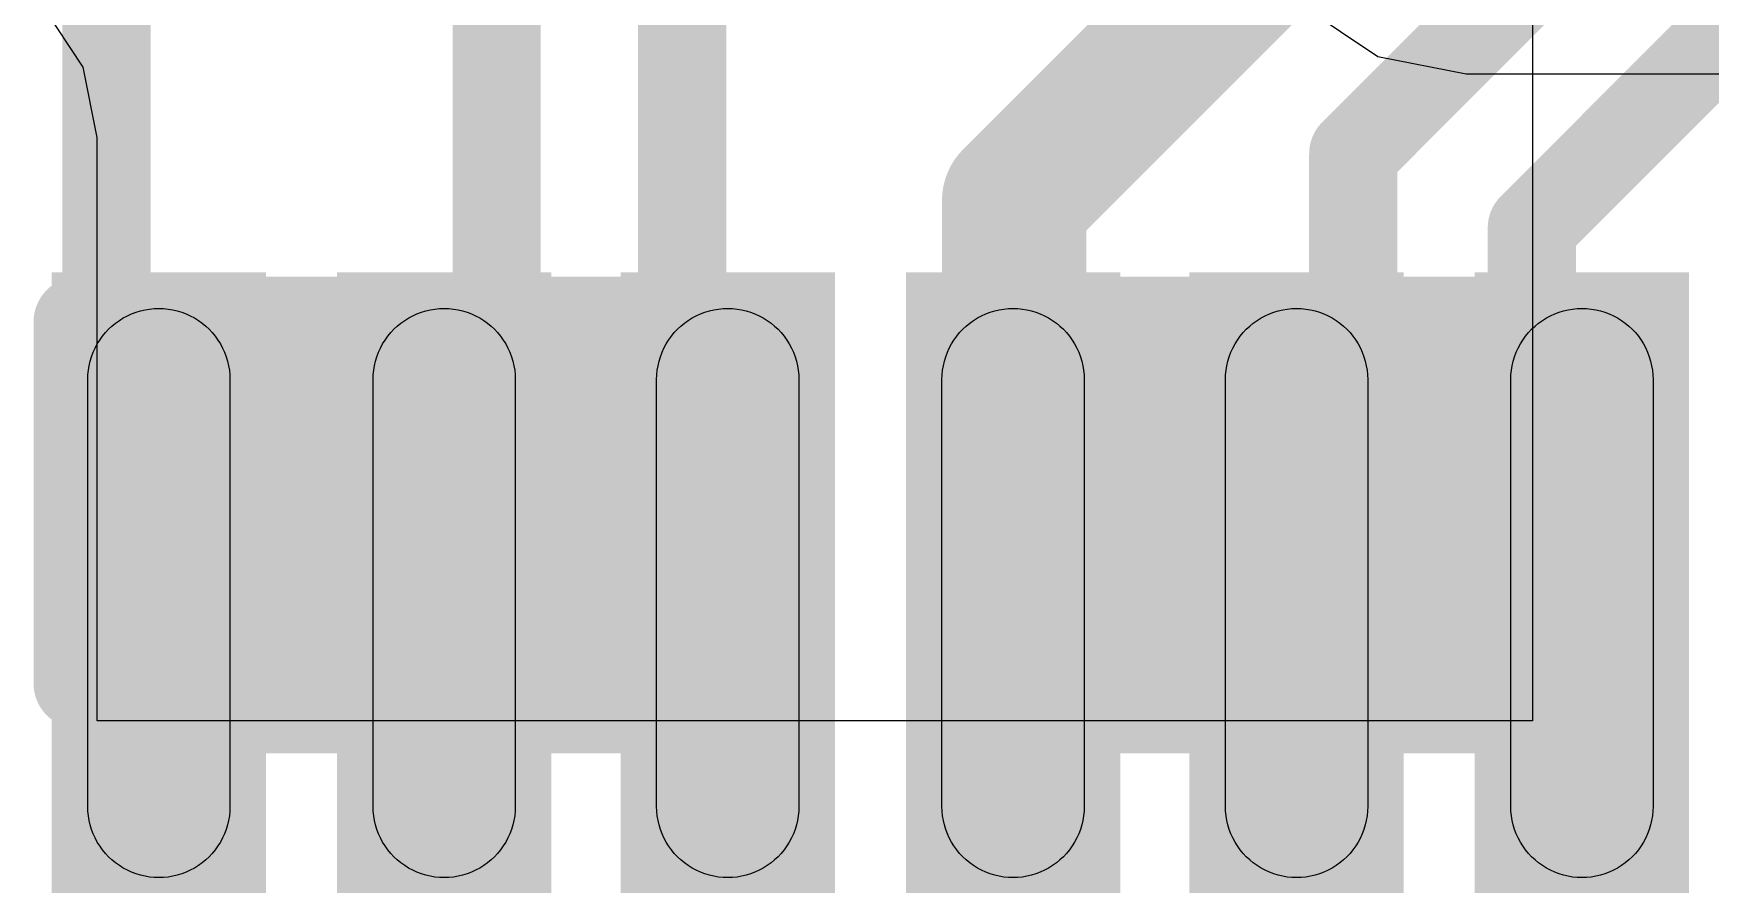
# Model space of a CAD drawing. Header units: inches. Extents: x 0 to 208, y 0 to 213.
# Drawn here: x 5.1193 to 5.2121, y 3.4374 to 3.4845 of the extents above; entities that cross this region are included whole.
import ezdxf

# ---------------------------------------------------------------- set-up
doc = ezdxf.new("R2010")
doc.units = ezdxf.units.IN
doc.header["$MEASUREMENT"] = 0
for name, color, linetype in [('Bottom Layer', 5, 'Continuous'), ('Bottom Paste', 16, 'Continuous'), ('Bottom Solder', 6, 'Continuous'), ('L6_SIG2', 130, 'Continuous'), ('Top Layer', 1, 'Continuous'), ('Top Overlay', 2, 'Continuous'), ('Top Paste', 8, 'Continuous'), ('Top Solder', 216, 'Continuous')]:
    doc.layers.add(name, color=color, linetype=linetype)

# ---------------------------------------------------------------- blocks, each defined once
blk = doc.blocks.new('WQFN_40_EP_5X5__B_404')
at = {"layer": 'Bottom Layer'}
for points in [[(-0.0826512, 0.0748368), (-0.0826512, 0.0669628), (-0.1141472, 0.0669628), (-0.1141472, 0.0748368)], [(-0.0826512, 0.0590368), (-0.0826512, 0.0511628), (-0.1141472, 0.0511628), (-0.1141472, 0.0590368)], [(-0.0826512, 0.0433368), (-0.0826512, 0.0354628), (-0.1141472, 0.0354628), (-0.1141472, 0.0433368)], [(-0.0826512, 0.0275368), (-0.0826512, 0.0196628), (-0.1141472, 0.0196628), (-0.1141472, 0.0275368)], [(-0.0826512, 0.0118368), (-0.0826512, 0.003962800000000001), (-0.1141472, 0.003962799999999999), (-0.1141472, 0.0118368)], [(-0.0826512, -0.003963199999999999), (-0.0826512, -0.0118372), (-0.1141472, -0.0118372), (-0.1141472, -0.003963200000000001)]]:
    blk.add_hatch(color=5, dxfattribs=at).paths.add_polyline_path(points)
at = {"layer": 'Bottom Solder'}
for points in [[(-0.0806512, 0.0768368), (-0.0806512, 0.0649628), (-0.1161472, 0.0649628), (-0.1161472, 0.0768368)], [(-0.0806512, 0.0610368), (-0.0806512, 0.0491628), (-0.1161472, 0.0491628), (-0.1161472, 0.0610368)], [(-0.0806512, 0.0453368), (-0.0806512, 0.0334628), (-0.1161472, 0.0334628), (-0.1161472, 0.0453368)], [(-0.0806512, 0.0295368), (-0.0806512, 0.0176628), (-0.1161472, 0.0176628), (-0.1161472, 0.0295368)], [(-0.0806512, 0.0138368), (-0.0806512, 0.001962800000000001), (-0.1161472, 0.001962799999999999), (-0.1161472, 0.0138368)], [(-0.0806512, -0.001963199999999999), (-0.0806512, -0.0138372), (-0.1161472, -0.0138372), (-0.1161472, -0.001963200000000001)]]:
    blk.add_hatch(color=6, dxfattribs=at).paths.add_polyline_path(points)
at = {"layer": 'Bottom Paste'}
for p, q in [((-0.112398, 0.074173), (-0.112179, 0.07431)), ((-0.112179, 0.07431), (-0.111952, 0.074431)), ((-0.111952, 0.074431), (-0.111718, 0.074537)), ((-0.111718, 0.074537), (-0.111477, 0.074628)), ((-0.111477, 0.074628), (-0.11123, 0.074703)), ((-0.11123, 0.074703), (-0.110979, 0.074761)), ((-0.110979, 0.074761), (-0.110725, 0.074803)), ((-0.110725, 0.074803), (-0.110468, 0.074829)), ((-0.110468, 0.074829), (-0.110211, 0.074837)), ((-0.110211, 0.074837), (-0.086589, 0.074837)), ((-0.086589, 0.074837), (-0.086332, 0.074829)), ((-0.086332, 0.074829), (-0.086075, 0.074803)), ((-0.086075, 0.074803), (-0.085821, 0.074761)), ((-0.085821, 0.074761), (-0.08557, 0.074703)), ((-0.08557, 0.074703), (-0.085323, 0.074628)), ((-0.085323, 0.074628), (-0.085082, 0.074537)), ((-0.085082, 0.074537), (-0.084848, 0.074431)), ((-0.084848, 0.074431), (-0.08462, 0.07431)), ((-0.08462, 0.07431), (-0.084402, 0.074173)), ((-0.113334, 0.073297), (-0.113171, 0.073496)), ((-0.113171, 0.073496), (-0.112995, 0.073684)), ((-0.112995, 0.073684), (-0.112807, 0.07386)), ((-0.112807, 0.07386), (-0.112608, 0.074023)), ((-0.112608, 0.074023), (-0.112398, 0.074173)), ((-0.084402, 0.074173), (-0.084192, 0.074023)), ((-0.084192, 0.074023), (-0.083993, 0.07386)), ((-0.083993, 0.07386), (-0.083805, 0.073684)), ((-0.083805, 0.073684), (-0.083629, 0.073496)), ((-0.083629, 0.073496), (-0.083466, 0.073297)), ((-0.113848, 0.072407), (-0.113742, 0.072641)), ((-0.113742, 0.072641), (-0.113621, 0.072868)), ((-0.113621, 0.072868), (-0.113484, 0.073087)), ((-0.113484, 0.073087), (-0.113334, 0.073297)), ((-0.083466, 0.073297), (-0.083316, 0.073087)), ((-0.083316, 0.073087), (-0.083179, 0.072868)), ((-0.083179, 0.072868), (-0.083058, 0.072641)), ((-0.083058, 0.072641), (-0.082952, 0.072407)), ((-0.114114, 0.071414), (-0.114072, 0.071668)), ((-0.114072, 0.071668), (-0.114014, 0.071919)), ((-0.114014, 0.071919), (-0.113939, 0.072166)), ((-0.113939, 0.072166), (-0.113848, 0.072407)), ((-0.082952, 0.072407), (-0.082861, 0.072166)), ((-0.082861, 0.072166), (-0.082786, 0.071919)), ((-0.082786, 0.071919), (-0.082728, 0.071668)), ((-0.082728, 0.071668), (-0.082686, 0.071414)), ((-0.114148, 0.0709), (-0.11414, 0.071157)), ((-0.11414, 0.070643), (-0.114148, 0.0709)), ((-0.11414, 0.071157), (-0.114114, 0.071414)), ((-0.114114, 0.070386), (-0.11414, 0.070643)), ((-0.082686, 0.071414), (-0.082686, 0.071414)), ((-0.082686, 0.071414), (-0.08266, 0.071157)), ((-0.08266, 0.070643), (-0.082686, 0.070386)), ((-0.08266, 0.071157), (-0.082652, 0.0709)), ((-0.082652, 0.0709), (-0.08266, 0.070643)), ((-0.114072, 0.070132), (-0.114114, 0.070386)), ((-0.114014, 0.069881), (-0.114072, 0.070132)), ((-0.113939, 0.069634), (-0.114014, 0.069881)), ((-0.082786, 0.069881), (-0.082861, 0.069634)), ((-0.082728, 0.070132), (-0.082786, 0.069881)), ((-0.082686, 0.070386), (-0.082728, 0.070132)), ((-0.113848, 0.069393), (-0.113939, 0.069634)), ((-0.113742, 0.069159), (-0.113848, 0.069393)), ((-0.113621, 0.068932), (-0.113742, 0.069159)), ((-0.113484, 0.068713), (-0.113621, 0.068932)), ((-0.083179, 0.068931), (-0.083316, 0.068713)), ((-0.083058, 0.069159), (-0.083179, 0.068931)), ((-0.082952, 0.069393), (-0.083058, 0.069159)), ((-0.082861, 0.069634), (-0.082952, 0.069393)), ((-0.113334, 0.068503), (-0.113484, 0.068713)), ((-0.113171, 0.068304), (-0.113334, 0.068503)), ((-0.112995, 0.068116), (-0.113171, 0.068304)), ((-0.112807, 0.06794), (-0.112995, 0.068116)), ((-0.112608, 0.067777), (-0.112807, 0.06794)), ((-0.083993, 0.06794), (-0.084192, 0.067777)), ((-0.083805, 0.068116), (-0.083993, 0.06794)), ((-0.083629, 0.068304), (-0.083805, 0.068116)), ((-0.083466, 0.068503), (-0.083629, 0.068304)), ((-0.083316, 0.068713), (-0.083466, 0.068503)), ((-0.112398, 0.067627), (-0.112608, 0.067777)), ((-0.11218, 0.06749), (-0.112398, 0.067627)), ((-0.111952, 0.067369), (-0.11218, 0.06749)), ((-0.111718, 0.067263), (-0.111952, 0.067369)), ((-0.111477, 0.067172), (-0.111718, 0.067263)), ((-0.11123, 0.067097), (-0.111477, 0.067172)), ((-0.110979, 0.067039), (-0.11123, 0.067097)), ((-0.110725, 0.066997), (-0.110979, 0.067039)), ((-0.110468, 0.066971), (-0.110725, 0.066997)), ((-0.110211, 0.066963), (-0.110468, 0.066971)), ((-0.086589, 0.066963), (-0.110211, 0.066963)), ((-0.086332, 0.066971), (-0.086589, 0.066963)), ((-0.086075, 0.066997), (-0.086332, 0.066971)), ((-0.085821, 0.067039), (-0.086075, 0.066997)), ((-0.08557, 0.067097), (-0.085821, 0.067039)), ((-0.085323, 0.067172), (-0.08557, 0.067097)), ((-0.085082, 0.067263), (-0.085323, 0.067172)), ((-0.084848, 0.067369), (-0.085082, 0.067263)), ((-0.084621, 0.06749), (-0.084848, 0.067369)), ((-0.084402, 0.067627), (-0.084621, 0.06749)), ((-0.084192, 0.067777), (-0.084402, 0.067627)), ((-0.112398, 0.058373), (-0.112179, 0.05851)), ((-0.112179, 0.05851), (-0.111952, 0.058631)), ((-0.111952, 0.058631), (-0.111718, 0.058737)), ((-0.111718, 0.058737), (-0.111477, 0.058828)), ((-0.111477, 0.058828), (-0.11123, 0.058903)), ((-0.11123, 0.058903), (-0.110979, 0.058961)), ((-0.110979, 0.058961), (-0.110725, 0.059003)), ((-0.110725, 0.059003), (-0.110468, 0.059029)), ((-0.110468, 0.059029), (-0.110211, 0.059037)), ((-0.110211, 0.059037), (-0.086589, 0.059037)), ((-0.086589, 0.059037), (-0.086332, 0.059029)), ((-0.086332, 0.059029), (-0.086075, 0.059003)), ((-0.086075, 0.059003), (-0.085821, 0.058961)), ((-0.085821, 0.058961), (-0.08557, 0.058903)), ((-0.08557, 0.058903), (-0.085323, 0.058828)), ((-0.085323, 0.058828), (-0.085082, 0.058737)), ((-0.085082, 0.058737), (-0.084848, 0.058631)), ((-0.084848, 0.058631), (-0.08462, 0.05851)), ((-0.08462, 0.05851), (-0.084402, 0.058373)), ((-0.113334, 0.057497), (-0.113171, 0.057696)), ((-0.113171, 0.057696), (-0.112995, 0.057884)), ((-0.112995, 0.057884), (-0.112807, 0.05806)), ((-0.112807, 0.05806), (-0.112608, 0.058223)), ((-0.112608, 0.058223), (-0.112398, 0.058373)), ((-0.084402, 0.058373), (-0.084192, 0.058223)), ((-0.084192, 0.058223), (-0.083993, 0.05806)), ((-0.083993, 0.05806), (-0.083805, 0.057884)), ((-0.083805, 0.057884), (-0.083629, 0.057696)), ((-0.083629, 0.057696), (-0.083466, 0.057497)), ((-0.113848, 0.056607), (-0.113742, 0.056841)), ((-0.113742, 0.056841), (-0.113621, 0.057068)), ((-0.113621, 0.057068), (-0.113484, 0.057287)), ((-0.113484, 0.057287), (-0.113334, 0.057497)), ((-0.083466, 0.057497), (-0.083316, 0.057287)), ((-0.083316, 0.057287), (-0.083179, 0.057068)), ((-0.083179, 0.057068), (-0.083058, 0.056841)), ((-0.083058, 0.056841), (-0.082952, 0.056607)), ((-0.114114, 0.055614), (-0.114072, 0.055868)), ((-0.114072, 0.055868), (-0.114014, 0.056119)), ((-0.114014, 0.056119), (-0.113939, 0.056366)), ((-0.113939, 0.056366), (-0.113848, 0.056607)), ((-0.082952, 0.056607), (-0.082861, 0.056366)), ((-0.082861, 0.056366), (-0.082786, 0.056119)), ((-0.082786, 0.056119), (-0.082728, 0.055868)), ((-0.082728, 0.055868), (-0.082686, 0.055614)), ((-0.114148, 0.0551), (-0.11414, 0.055357)), ((-0.11414, 0.054843), (-0.114148, 0.0551)), ((-0.11414, 0.055357), (-0.114114, 0.055614)), ((-0.114114, 0.054586), (-0.11414, 0.054843)), ((-0.082686, 0.055614), (-0.082686, 0.055614)), ((-0.082686, 0.055614), (-0.08266, 0.055357)), ((-0.08266, 0.054843), (-0.082686, 0.054586)), ((-0.08266, 0.055357), (-0.082652, 0.0551)), ((-0.082652, 0.0551), (-0.08266, 0.054843)), ((-0.114072, 0.054332), (-0.114114, 0.054586)), ((-0.114014, 0.054081), (-0.114072, 0.054332)), ((-0.113939, 0.053834), (-0.114014, 0.054081)), ((-0.082786, 0.054081), (-0.082861, 0.053834)), ((-0.082728, 0.054332), (-0.082786, 0.054081)), ((-0.082686, 0.054586), (-0.082728, 0.054332)), ((-0.113848, 0.053593), (-0.113939, 0.053834)), ((-0.113742, 0.053359), (-0.113848, 0.053593)), ((-0.113621, 0.053132), (-0.113742, 0.053359)), ((-0.113484, 0.052913), (-0.113621, 0.053132)), ((-0.083179, 0.053131), (-0.083316, 0.052913)), ((-0.083058, 0.053359), (-0.083179, 0.053131)), ((-0.082952, 0.053593), (-0.083058, 0.053359)), ((-0.082861, 0.053834), (-0.082952, 0.053593)), ((-0.113334, 0.052703), (-0.113484, 0.052913)), ((-0.113171, 0.052504), (-0.113334, 0.052703)), ((-0.112995, 0.052316), (-0.113171, 0.052504)), ((-0.112807, 0.05214), (-0.112995, 0.052316)), ((-0.112608, 0.051977), (-0.112807, 0.05214)), ((-0.083993, 0.05214), (-0.084192, 0.051977)), ((-0.083805, 0.052316), (-0.083993, 0.05214)), ((-0.083629, 0.052504), (-0.083805, 0.052316)), ((-0.083466, 0.052703), (-0.083629, 0.052504)), ((-0.083316, 0.052913), (-0.083466, 0.052703)), ((-0.112398, 0.051827), (-0.112608, 0.051977)), ((-0.11218, 0.05169), (-0.112398, 0.051827)), ((-0.111952, 0.051569), (-0.11218, 0.05169)), ((-0.111718, 0.051463), (-0.111952, 0.051569)), ((-0.111477, 0.051372), (-0.111718, 0.051463)), ((-0.11123, 0.051297), (-0.111477, 0.051372)), ((-0.110979, 0.051239), (-0.11123, 0.051297)), ((-0.110725, 0.051197), (-0.110979, 0.051239)), ((-0.110468, 0.051171), (-0.110725, 0.051197)), ((-0.110211, 0.051163), (-0.110468, 0.051171)), ((-0.086589, 0.051163), (-0.110211, 0.051163)), ((-0.086332, 0.051171), (-0.086589, 0.051163)), ((-0.086075, 0.051197), (-0.086332, 0.051171)), ((-0.085821, 0.051239), (-0.086075, 0.051197)), ((-0.08557, 0.051297), (-0.085821, 0.051239)), ((-0.085323, 0.051372), (-0.08557, 0.051297)), ((-0.085082, 0.051463), (-0.085323, 0.051372)), ((-0.084848, 0.051569), (-0.085082, 0.051463)), ((-0.084621, 0.05169), (-0.084848, 0.051569)), ((-0.084402, 0.051827), (-0.084621, 0.05169)), ((-0.084192, 0.051977), (-0.084402, 0.051827)), ((-0.112398, 0.042673), (-0.112179, 0.04281)), ((-0.112179, 0.04281), (-0.111952, 0.042931)), ((-0.111952, 0.042931), (-0.111718, 0.043037)), ((-0.111718, 0.043037), (-0.111477, 0.043128)), ((-0.111477, 0.043128), (-0.11123, 0.043203)), ((-0.11123, 0.043203), (-0.110979, 0.043261)), ((-0.110979, 0.043261), (-0.110725, 0.043303)), ((-0.110725, 0.043303), (-0.110468, 0.043329)), ((-0.110468, 0.043329), (-0.110211, 0.043337)), ((-0.110211, 0.043337), (-0.086589, 0.043337)), ((-0.086589, 0.043337), (-0.086332, 0.043329)), ((-0.086332, 0.043329), (-0.086075, 0.043303)), ((-0.086075, 0.043303), (-0.085821, 0.043261)), ((-0.085821, 0.043261), (-0.08557, 0.043203)), ((-0.08557, 0.043203), (-0.085323, 0.043128)), ((-0.085323, 0.043128), (-0.085082, 0.043037)), ((-0.085082, 0.043037), (-0.084848, 0.042931)), ((-0.084848, 0.042931), (-0.08462, 0.04281)), ((-0.08462, 0.04281), (-0.084402, 0.042673)), ((-0.113484, 0.041587), (-0.113334, 0.041797)), ((-0.113334, 0.041797), (-0.113171, 0.041996)), ((-0.113171, 0.041996), (-0.112995, 0.042184)), ((-0.112995, 0.042184), (-0.112807, 0.04236)), ((-0.112807, 0.04236), (-0.112608, 0.042523)), ((-0.112608, 0.042523), (-0.112398, 0.042673)), ((-0.084402, 0.042673), (-0.084192, 0.042523)), ((-0.084192, 0.042523), (-0.083993, 0.04236)), ((-0.083993, 0.04236), (-0.083805, 0.042184)), ((-0.083805, 0.042184), (-0.083629, 0.041996)), ((-0.083629, 0.041996), (-0.083466, 0.041797)), ((-0.083466, 0.041797), (-0.083316, 0.041587)), ((-0.113939, 0.040666), (-0.113848, 0.040907)), ((-0.113848, 0.040907), (-0.113742, 0.041141)), ((-0.113742, 0.041141), (-0.113621, 0.041368)), ((-0.113621, 0.041368), (-0.113484, 0.041587)), ((-0.083316, 0.041587), (-0.083179, 0.041368)), ((-0.083179, 0.041368), (-0.083058, 0.041141)), ((-0.083058, 0.041141), (-0.082952, 0.040907)), ((-0.082952, 0.040907), (-0.082861, 0.040666)), ((-0.114114, 0.039914), (-0.114072, 0.040168)), ((-0.114072, 0.040168), (-0.114014, 0.040419)), ((-0.114014, 0.040419), (-0.113939, 0.040666)), ((-0.082861, 0.040666), (-0.082786, 0.040419)), ((-0.082786, 0.040419), (-0.082728, 0.040168)), ((-0.082728, 0.040168), (-0.082686, 0.039914)), ((-0.114148, 0.0394), (-0.11414, 0.039657)), ((-0.11414, 0.039143), (-0.114148, 0.0394)), ((-0.11414, 0.039657), (-0.114114, 0.039914)), ((-0.114114, 0.038886), (-0.11414, 0.039143)), ((-0.082686, 0.039914), (-0.082686, 0.039914)), ((-0.082686, 0.039914), (-0.08266, 0.039657)), ((-0.08266, 0.039143), (-0.082686, 0.038886)), ((-0.08266, 0.039657), (-0.082652, 0.0394)), ((-0.082652, 0.0394), (-0.08266, 0.039143)), ((-0.114072, 0.038632), (-0.114114, 0.038886)), ((-0.114014, 0.038381), (-0.114072, 0.038632)), ((-0.113939, 0.038134), (-0.114014, 0.038381)), ((-0.113848, 0.037893), (-0.113939, 0.038134)), ((-0.082861, 0.038134), (-0.082952, 0.037893)), ((-0.082786, 0.038381), (-0.082861, 0.038134)), ((-0.082728, 0.038632), (-0.082786, 0.038381)), ((-0.082686, 0.038886), (-0.082728, 0.038632)), ((-0.113742, 0.037659), (-0.113848, 0.037893)), ((-0.113621, 0.037432), (-0.113742, 0.037659)), ((-0.113484, 0.037213), (-0.113621, 0.037432)), ((-0.113334, 0.037003), (-0.113484, 0.037213)), ((-0.083316, 0.037213), (-0.083466, 0.037003)), ((-0.083179, 0.037431), (-0.083316, 0.037213)), ((-0.083058, 0.037659), (-0.083179, 0.037431)), ((-0.082952, 0.037893), (-0.083058, 0.037659)), ((-0.113171, 0.036804), (-0.113334, 0.037003)), ((-0.112995, 0.036616), (-0.113171, 0.036804)), ((-0.112807, 0.03644), (-0.112995, 0.036616)), ((-0.112608, 0.036277), (-0.112807, 0.03644)), ((-0.112398, 0.036127), (-0.112608, 0.036277)), ((-0.084192, 0.036277), (-0.084402, 0.036127)), ((-0.083993, 0.03644), (-0.084192, 0.036277)), ((-0.083805, 0.036616), (-0.083993, 0.03644)), ((-0.083629, 0.036804), (-0.083805, 0.036616)), ((-0.083466, 0.037003), (-0.083629, 0.036804)), ((-0.11218, 0.03599), (-0.112398, 0.036127)), ((-0.111952, 0.035869), (-0.11218, 0.03599)), ((-0.111718, 0.035763), (-0.111952, 0.035869)), ((-0.111477, 0.035672), (-0.111718, 0.035763)), ((-0.11123, 0.035597), (-0.111477, 0.035672)), ((-0.110979, 0.035539), (-0.11123, 0.035597)), ((-0.110725, 0.035497), (-0.110979, 0.035539)), ((-0.110468, 0.035471), (-0.110725, 0.035497)), ((-0.110211, 0.035463), (-0.110468, 0.035471)), ((-0.086589, 0.035463), (-0.110211, 0.035463)), ((-0.086332, 0.035471), (-0.086589, 0.035463)), ((-0.086075, 0.035497), (-0.086332, 0.035471)), ((-0.085821, 0.035539), (-0.086075, 0.035497)), ((-0.08557, 0.035597), (-0.085821, 0.035539)), ((-0.085323, 0.035672), (-0.08557, 0.035597)), ((-0.085082, 0.035763), (-0.085323, 0.035672)), ((-0.084848, 0.035869), (-0.085082, 0.035763)), ((-0.084621, 0.03599), (-0.084848, 0.035869)), ((-0.084402, 0.036127), (-0.084621, 0.03599)), ((-0.112398, 0.026873), (-0.112179, 0.02701)), ((-0.112179, 0.02701), (-0.111952, 0.027131)), ((-0.111952, 0.027131), (-0.111718, 0.027237)), ((-0.111718, 0.027237), (-0.111477, 0.027328)), ((-0.111477, 0.027328), (-0.11123, 0.027403)), ((-0.11123, 0.027403), (-0.110979, 0.027461)), ((-0.110979, 0.027461), (-0.110725, 0.027503)), ((-0.110725, 0.027503), (-0.110468, 0.027529)), ((-0.110468, 0.027529), (-0.110211, 0.027537)), ((-0.110211, 0.027537), (-0.086589, 0.027537)), ((-0.086589, 0.027537), (-0.086332, 0.027529)), ((-0.086332, 0.027529), (-0.086075, 0.027503)), ((-0.086075, 0.027503), (-0.085821, 0.027461)), ((-0.085821, 0.027461), (-0.08557, 0.027403)), ((-0.08557, 0.027403), (-0.085323, 0.027328)), ((-0.085323, 0.027328), (-0.085082, 0.027237)), ((-0.085082, 0.027237), (-0.084848, 0.027131)), ((-0.084848, 0.027131), (-0.08462, 0.02701)), ((-0.08462, 0.02701), (-0.084402, 0.026873)), ((-0.113334, 0.025997), (-0.113171, 0.026196)), ((-0.113171, 0.026196), (-0.112995, 0.026384)), ((-0.112995, 0.026384), (-0.112807, 0.02656)), ((-0.112807, 0.02656), (-0.112608, 0.026723)), ((-0.112608, 0.026723), (-0.112398, 0.026873)), ((-0.084402, 0.026873), (-0.084192, 0.026723)), ((-0.084192, 0.026723), (-0.083993, 0.02656)), ((-0.083993, 0.02656), (-0.083805, 0.026384)), ((-0.083805, 0.026384), (-0.083629, 0.026196)), ((-0.083629, 0.026196), (-0.083466, 0.025997)), ((-0.113939, 0.024866), (-0.113848, 0.025107)), ((-0.113848, 0.025107), (-0.113742, 0.025341)), ((-0.113742, 0.025341), (-0.113621, 0.025568)), ((-0.113621, 0.025568), (-0.113484, 0.025787)), ((-0.113484, 0.025787), (-0.113334, 0.025997)), ((-0.083466, 0.025997), (-0.083316, 0.025787)), ((-0.083316, 0.025787), (-0.083179, 0.025568)), ((-0.083179, 0.025568), (-0.083058, 0.025341)), ((-0.083058, 0.025341), (-0.082952, 0.025107)), ((-0.082952, 0.025107), (-0.082861, 0.024866)), ((-0.114114, 0.024114), (-0.114072, 0.024368)), ((-0.114072, 0.024368), (-0.114014, 0.024619)), ((-0.114014, 0.024619), (-0.113939, 0.024866)), ((-0.082861, 0.024866), (-0.082786, 0.024619)), ((-0.082786, 0.024619), (-0.082728, 0.024368)), ((-0.082728, 0.024368), (-0.082686, 0.024114)), ((-0.114148, 0.0236), (-0.11414, 0.023857)), ((-0.11414, 0.023343), (-0.114148, 0.0236)), ((-0.11414, 0.023857), (-0.114114, 0.024114)), ((-0.114114, 0.023086), (-0.11414, 0.023343)), ((-0.082686, 0.024114), (-0.082686, 0.024114)), ((-0.082686, 0.024114), (-0.08266, 0.023857)), ((-0.08266, 0.023343), (-0.082686, 0.023086)), ((-0.08266, 0.023857), (-0.082652, 0.0236)), ((-0.082652, 0.0236), (-0.08266, 0.023343)), ((-0.114072, 0.022832), (-0.114114, 0.023086)), ((-0.114014, 0.022581), (-0.114072, 0.022832)), ((-0.113939, 0.022334), (-0.114014, 0.022581)), ((-0.113848, 0.022093), (-0.113939, 0.022334)), ((-0.082861, 0.022334), (-0.082952, 0.022093)), ((-0.082786, 0.022581), (-0.082861, 0.022334)), ((-0.082728, 0.022832), (-0.082786, 0.022581)), ((-0.082686, 0.023086), (-0.082728, 0.022832)), ((-0.113742, 0.021859), (-0.113848, 0.022093)), ((-0.113621, 0.021632), (-0.113742, 0.021859)), ((-0.113484, 0.021413), (-0.113621, 0.021632)), ((-0.113334, 0.021203), (-0.113484, 0.021413)), ((-0.083316, 0.021413), (-0.083466, 0.021203)), ((-0.083179, 0.021631), (-0.083316, 0.021413)), ((-0.083058, 0.021859), (-0.083179, 0.021631)), ((-0.082952, 0.022093), (-0.083058, 0.021859)), ((-0.113171, 0.021004), (-0.113334, 0.021203)), ((-0.112995, 0.020816), (-0.113171, 0.021004)), ((-0.112807, 0.02064), (-0.112995, 0.020816)), ((-0.112608, 0.020477), (-0.112807, 0.02064)), ((-0.112398, 0.020327), (-0.112608, 0.020477)), ((-0.084192, 0.020477), (-0.084402, 0.020327)), ((-0.083993, 0.02064), (-0.084192, 0.020477)), ((-0.083805, 0.020816), (-0.083993, 0.02064)), ((-0.083629, 0.021004), (-0.083805, 0.020816)), ((-0.083466, 0.021203), (-0.083629, 0.021004)), ((-0.11218, 0.02019), (-0.112398, 0.020327)), ((-0.111952, 0.020069), (-0.11218, 0.02019)), ((-0.111718, 0.019963), (-0.111952, 0.020069)), ((-0.111477, 0.019872), (-0.111718, 0.019963)), ((-0.11123, 0.019797), (-0.111477, 0.019872)), ((-0.110979, 0.019739), (-0.11123, 0.019797)), ((-0.110725, 0.019697), (-0.110979, 0.019739)), ((-0.110468, 0.019671), (-0.110725, 0.019697)), ((-0.110211, 0.019663), (-0.110468, 0.019671)), ((-0.086589, 0.019663), (-0.110211, 0.019663)), ((-0.086332, 0.019671), (-0.086589, 0.019663)), ((-0.086075, 0.019697), (-0.086332, 0.019671)), ((-0.085821, 0.019739), (-0.086075, 0.019697)), ((-0.08557, 0.019797), (-0.085821, 0.019739)), ((-0.085323, 0.019872), (-0.08557, 0.019797)), ((-0.085082, 0.019963), (-0.085323, 0.019872)), ((-0.084848, 0.020069), (-0.085082, 0.019963)), ((-0.084621, 0.02019), (-0.084848, 0.020069)), ((-0.084402, 0.020327), (-0.084621, 0.02019)), ((-0.112608, 0.011023), (-0.112398, 0.011173)), ((-0.112398, 0.011173), (-0.112179, 0.01131)), ((-0.112179, 0.01131), (-0.111952, 0.011431)), ((-0.111952, 0.011431), (-0.111718, 0.011537)), ((-0.111718, 0.011537), (-0.111477, 0.011628)), ((-0.111477, 0.011628), (-0.11123, 0.011703)), ((-0.11123, 0.011703), (-0.110979, 0.011761)), ((-0.110979, 0.011761), (-0.110725, 0.011803)), ((-0.110725, 0.011803), (-0.110468, 0.011829)), ((-0.110468, 0.011829), (-0.110211, 0.011837)), ((-0.110211, 0.011837), (-0.086589, 0.011837)), ((-0.086589, 0.011837), (-0.086332, 0.011829)), ((-0.086332, 0.011829), (-0.086075, 0.011803)), ((-0.086075, 0.011803), (-0.085821, 0.011761)), ((-0.085821, 0.011761), (-0.08557, 0.011703)), ((-0.08557, 0.011703), (-0.085323, 0.011628)), ((-0.085323, 0.011628), (-0.085082, 0.011537)), ((-0.085082, 0.011537), (-0.084848, 0.011431)), ((-0.084848, 0.011431), (-0.08462, 0.01131)), ((-0.08462, 0.01131), (-0.084402, 0.011173)), ((-0.084402, 0.011173), (-0.084192, 0.011023)), ((-0.113484, 0.010087), (-0.113334, 0.010297)), ((-0.113334, 0.010297), (-0.113171, 0.010496)), ((-0.113171, 0.010496), (-0.112995, 0.010684)), ((-0.112995, 0.010684), (-0.112807, 0.01086)), ((-0.112807, 0.01086), (-0.112608, 0.011023)), ((-0.084192, 0.011023), (-0.083993, 0.01086)), ((-0.083993, 0.01086), (-0.083805, 0.010684)), ((-0.083805, 0.010684), (-0.083629, 0.010496)), ((-0.083629, 0.010496), (-0.083466, 0.010297)), ((-0.083466, 0.010297), (-0.083316, 0.010087)), ((-0.113939, 0.009166), (-0.113848, 0.009407)), ((-0.113848, 0.009407), (-0.113742, 0.009641)), ((-0.113742, 0.009641), (-0.113621, 0.009868)), ((-0.113621, 0.009868), (-0.113484, 0.010087)), ((-0.083316, 0.010087), (-0.083179, 0.009868)), ((-0.083179, 0.009868), (-0.083058, 0.009641)), ((-0.083058, 0.009641), (-0.082952, 0.009407)), ((-0.082952, 0.009407), (-0.082861, 0.009166)), ((-0.11414, 0.008157), (-0.114114, 0.008414)), ((-0.114114, 0.008414), (-0.114072, 0.008668)), ((-0.114072, 0.008668), (-0.114014, 0.008919)), ((-0.114014, 0.008919), (-0.113939, 0.009166)), ((-0.082861, 0.009166), (-0.082786, 0.008919)), ((-0.082786, 0.008919), (-0.082728, 0.008668)), ((-0.082728, 0.008668), (-0.082686, 0.008414)), ((-0.082686, 0.008414), (-0.082686, 0.008414)), ((-0.082686, 0.008414), (-0.08266, 0.008157)), ((-0.114148, 0.0079), (-0.11414, 0.008157)), ((-0.11414, 0.007643), (-0.114148, 0.0079)), ((-0.114114, 0.007386), (-0.11414, 0.007643)), ((-0.08266, 0.007643), (-0.082686, 0.007386)), ((-0.08266, 0.008157), (-0.082652, 0.0079)), ((-0.082652, 0.0079), (-0.08266, 0.007643)), ((-0.114072, 0.007132), (-0.114114, 0.007386)), ((-0.114014, 0.006881), (-0.114072, 0.007132)), ((-0.113939, 0.006634), (-0.114014, 0.006881)), ((-0.113848, 0.006393), (-0.113939, 0.006634)), ((-0.082861, 0.006634), (-0.082952, 0.006393)), ((-0.082786, 0.006881), (-0.082861, 0.006634)), ((-0.082728, 0.007132), (-0.082786, 0.006881)), ((-0.082686, 0.007386), (-0.082728, 0.007132)), ((-0.113742, 0.006159), (-0.113848, 0.006393)), ((-0.113621, 0.005932), (-0.113742, 0.006159)), ((-0.113484, 0.005713), (-0.113621, 0.005932)), ((-0.113334, 0.005503), (-0.113484, 0.005713)), ((-0.083316, 0.005713), (-0.083466, 0.005503)), ((-0.083179, 0.005931), (-0.083316, 0.005713)), ((-0.083058, 0.006159), (-0.083179, 0.005931)), ((-0.082952, 0.006393), (-0.083058, 0.006159)), ((-0.113171, 0.005304), (-0.113334, 0.005503)), ((-0.112995, 0.005116), (-0.113171, 0.005304)), ((-0.112807, 0.00494), (-0.112995, 0.005116)), ((-0.112608, 0.004777), (-0.112807, 0.00494)), ((-0.112398, 0.004627), (-0.112608, 0.004777)), ((-0.084192, 0.004777), (-0.084402, 0.004627)), ((-0.083993, 0.00494), (-0.084192, 0.004777)), ((-0.083805, 0.005116), (-0.083993, 0.00494)), ((-0.083629, 0.005304), (-0.083805, 0.005116)), ((-0.083466, 0.005503), (-0.083629, 0.005304)), ((-0.11218, 0.00449), (-0.112398, 0.004627)), ((-0.111952, 0.004369), (-0.11218, 0.00449)), ((-0.111718, 0.004263), (-0.111952, 0.004369)), ((-0.111477, 0.004172), (-0.111718, 0.004263)), ((-0.11123, 0.004097), (-0.111477, 0.004172)), ((-0.110979, 0.004039), (-0.11123, 0.004097)), ((-0.110725, 0.003997), (-0.110979, 0.004039)), ((-0.110468, 0.003971), (-0.110725, 0.003997)), ((-0.110211, 0.003963), (-0.110468, 0.003971)), ((-0.086589, 0.003963), (-0.110211, 0.003963)), ((-0.086332, 0.003971), (-0.086589, 0.003963)), ((-0.086075, 0.003997), (-0.086332, 0.003971)), ((-0.085821, 0.004039), (-0.086075, 0.003997)), ((-0.08557, 0.004097), (-0.085821, 0.004039)), ((-0.085323, 0.004172), (-0.08557, 0.004097)), ((-0.085082, 0.004263), (-0.085323, 0.004172)), ((-0.084848, 0.004369), (-0.085082, 0.004263)), ((-0.084621, 0.00449), (-0.084848, 0.004369)), ((-0.084402, 0.004627), (-0.084621, 0.00449)), ((-0.112608, -0.004777), (-0.112398, -0.004627)), ((-0.112398, -0.004627), (-0.112179, -0.00449)), ((-0.112179, -0.00449), (-0.111952, -0.004369)), ((-0.111952, -0.004369), (-0.111718, -0.004263)), ((-0.111718, -0.004263), (-0.111477, -0.004172)), ((-0.111477, -0.004172), (-0.11123, -0.004097)), ((-0.11123, -0.004097), (-0.110979, -0.004039)), ((-0.110979, -0.004039), (-0.110725, -0.003997)), ((-0.110725, -0.003997), (-0.110468, -0.003971)), ((-0.110468, -0.003971), (-0.110211, -0.003963)), ((-0.110211, -0.003963), (-0.086589, -0.003963)), ((-0.086589, -0.003963), (-0.086332, -0.003971)), ((-0.086332, -0.003971), (-0.086075, -0.003997)), ((-0.086075, -0.003997), (-0.085821, -0.004039)), ((-0.085821, -0.004039), (-0.08557, -0.004097)), ((-0.08557, -0.004097), (-0.085323, -0.004172)), ((-0.085323, -0.004172), (-0.085082, -0.004263)), ((-0.085082, -0.004263), (-0.084848, -0.004369)), ((-0.084848, -0.004369), (-0.08462, -0.00449)), ((-0.08462, -0.00449), (-0.084402, -0.004627)), ((-0.084402, -0.004627), (-0.084192, -0.004777)), ((-0.113484, -0.005713), (-0.113334, -0.005503)), ((-0.113334, -0.005503), (-0.113171, -0.005304)), ((-0.113171, -0.005304), (-0.112995, -0.005116)), ((-0.112995, -0.005116), (-0.112807, -0.00494)), ((-0.112807, -0.00494), (-0.112608, -0.004777)), ((-0.084192, -0.004777), (-0.083993, -0.00494)), ((-0.083993, -0.00494), (-0.083805, -0.005116)), ((-0.083805, -0.005116), (-0.083629, -0.005304)), ((-0.083629, -0.005304), (-0.083466, -0.005503)), ((-0.083466, -0.005503), (-0.083316, -0.005713)), ((-0.113939, -0.006634), (-0.113848, -0.006393)), ((-0.113848, -0.006393), (-0.113742, -0.006159)), ((-0.113742, -0.006159), (-0.113621, -0.005932)), ((-0.113621, -0.005932), (-0.113484, -0.005713)), ((-0.083316, -0.005713), (-0.083179, -0.005932)), ((-0.083179, -0.005932), (-0.083058, -0.006159)), ((-0.083058, -0.006159), (-0.082952, -0.006393)), ((-0.082952, -0.006393), (-0.082861, -0.006634)), ((-0.11414, -0.007643), (-0.114114, -0.007386)), ((-0.114114, -0.007386), (-0.114072, -0.007132)), ((-0.114072, -0.007132), (-0.114014, -0.006881)), ((-0.114014, -0.006881), (-0.113939, -0.006634)), ((-0.082861, -0.006634), (-0.082786, -0.006881)), ((-0.082786, -0.006881), (-0.082728, -0.007132)), ((-0.082728, -0.007132), (-0.082686, -0.007386)), ((-0.082686, -0.007386), (-0.082686, -0.007386)), ((-0.082686, -0.007386), (-0.08266, -0.007643)), ((-0.114148, -0.0079), (-0.11414, -0.007643)), ((-0.11414, -0.008157), (-0.114148, -0.0079)), ((-0.114114, -0.008414), (-0.11414, -0.008157)), ((-0.08266, -0.008157), (-0.082686, -0.008414)), ((-0.08266, -0.007643), (-0.082652, -0.0079)), ((-0.082652, -0.0079), (-0.08266, -0.008157)), ((-0.114072, -0.008668), (-0.114114, -0.008414)), ((-0.114014, -0.008919), (-0.114072, -0.008668)), ((-0.113939, -0.009166), (-0.114014, -0.008919)), ((-0.113848, -0.009407), (-0.113939, -0.009166)), ((-0.082861, -0.009166), (-0.082952, -0.009407)), ((-0.082786, -0.008919), (-0.082861, -0.009166)), ((-0.082728, -0.008668), (-0.082786, -0.008919)), ((-0.082686, -0.008414), (-0.082728, -0.008668)), ((-0.113742, -0.009641), (-0.113848, -0.009407)), ((-0.113621, -0.009868), (-0.113742, -0.009641)), ((-0.113484, -0.010087), (-0.113621, -0.009868)), ((-0.113334, -0.010297), (-0.113484, -0.010087)), ((-0.083316, -0.010087), (-0.083466, -0.010297)), ((-0.083179, -0.009869), (-0.083316, -0.010087)), ((-0.083058, -0.009641), (-0.083179, -0.009869)), ((-0.082952, -0.009407), (-0.083058, -0.009641)), ((-0.113171, -0.010496), (-0.113334, -0.010297)), ((-0.112995, -0.010684), (-0.113171, -0.010496)), ((-0.112807, -0.01086), (-0.112995, -0.010684)), ((-0.112608, -0.011023), (-0.112807, -0.01086)), ((-0.112398, -0.011173), (-0.112608, -0.011023)), ((-0.084192, -0.011023), (-0.084402, -0.011173)), ((-0.083993, -0.01086), (-0.084192, -0.011023)), ((-0.083805, -0.010684), (-0.083993, -0.01086)), ((-0.083629, -0.010496), (-0.083805, -0.010684)), ((-0.083466, -0.010297), (-0.083629, -0.010496)), ((-0.11218, -0.01131), (-0.112398, -0.011173)), ((-0.111952, -0.011431), (-0.11218, -0.01131)), ((-0.111718, -0.011537), (-0.111952, -0.011431)), ((-0.111477, -0.011628), (-0.111718, -0.011537)), ((-0.11123, -0.011703), (-0.111477, -0.011628)), ((-0.110979, -0.011761), (-0.11123, -0.011703)), ((-0.110725, -0.011803), (-0.110979, -0.011761)), ((-0.110468, -0.011829), (-0.110725, -0.011803)), ((-0.110211, -0.011837), (-0.110468, -0.011829)), ((-0.086589, -0.011837), (-0.110211, -0.011837)), ((-0.086332, -0.011829), (-0.086589, -0.011837)), ((-0.086075, -0.011803), (-0.086332, -0.011829)), ((-0.085821, -0.011761), (-0.086075, -0.011803)), ((-0.08557, -0.011703), (-0.085821, -0.011761)), ((-0.085323, -0.011628), (-0.08557, -0.011703)), ((-0.085082, -0.011537), (-0.085323, -0.011628)), ((-0.084848, -0.011431), (-0.085082, -0.011537)), ((-0.084621, -0.01131), (-0.084848, -0.011431)), ((-0.084402, -0.011173), (-0.084621, -0.01131))]:
    blk.add_line(p, q, dxfattribs=at)
blk = doc.blocks.new('CAP_0402_575')
at = {"layer": 'Top Layer'}
for points in [[(-0.0275021, -0.0124997), (-0.0275021, 0.0125003), (-0.009502099999999998, 0.0125003), (-0.009502100000000001, -0.0124997)], [(0.009497899999999998, -0.0124997), (0.009497900000000002, 0.0125003), (0.0274979, 0.0125003), (0.0274979, -0.0124997)]]:
    blk.add_hatch(color=1, dxfattribs=at).paths.add_polyline_path(points)
at = {"layer": 'Top Paste'}
for points in [[(-0.0275021, -0.0124997), (-0.0275021, 0.0125003), (-0.009502099999999998, 0.0125003), (-0.009502100000000001, -0.0124997)], [(0.009497899999999998, -0.0124997), (0.009497900000000002, 0.0125003), (0.0274979, 0.0125003), (0.0274979, -0.0124997)]]:
    blk.add_hatch(color=8, dxfattribs=at).paths.add_polyline_path(points)
at = {"layer": 'Top Solder'}
for points in [[(-0.0298643, -0.0148619), (-0.0298643, 0.0148625), (-0.007139899999999999, 0.0148625), (-0.007139900000000001, -0.0148619)], [(0.007135699999999998, -0.0148619), (0.007135700000000002, 0.0148625), (0.0298601, 0.0148625), (0.0298601, -0.0148619)]]:
    blk.add_hatch(color=216, dxfattribs=at).paths.add_polyline_path(points)
at = {"layer": 'Top Overlay'}
for points in [[(-0.0310021, 0.0160003, 0.005, 0.005, 0), (-0.0110021, 0.0160003, 0.005, 0.005, 0)], [(-0.0310021, 0.0160003, 0.005, 0.005, 0), (-0.0310021, -0.0159997, 0.005, 0.005, 0)], [(0.0109979, 0.0160003, 0.005, 0.005, 0), (0.0309979, 0.0160003, 0.005, 0.005, 0)], [(0.0309979, 0.0160003, 0.005, 0.005, 0), (0.0309979, -0.0159997, 0.005, 0.005, 0)], [(-0.0310021, -0.0159997, 0.005, 0.005, 0), (-0.0110021, -0.0159997, 0.005, 0.005, 0)], [(0.0109979, -0.0159997, 0.005, 0.005, 0), (0.0309979, -0.0159997, 0.005, 0.005, 0)]]:
    blk.add_lwpolyline(points, format="xyseb", dxfattribs=at)
for points in [[(-0.0322521, 0.0160003, 0.0025, 0.0025, 1), (-0.0297521, 0.0160003, 0.0025, 0.0025, 1)], [(-0.0322521, 0.0160003, 0.0025, 0.0025, 1), (-0.0297521, 0.0160003, 0.0025, 0.0025, 1)], [(-0.0122521, 0.0160003, 0.0025, 0.0025, 1), (-0.0097521, 0.0160003, 0.0025, 0.0025, 1)], [(0.0097479, 0.0160003, 0.0025, 0.0025, 1), (0.0122479, 0.0160003, 0.0025, 0.0025, 1)], [(0.0297479, 0.0160003, 0.0025, 0.0025, 1), (0.0322479, 0.0160003, 0.0025, 0.0025, 1)], [(0.0297479, 0.0160003, 0.0025, 0.0025, 1), (0.0322479, 0.0160003, 0.0025, 0.0025, 1)], [(-0.0322521, -0.0159997, 0.0025, 0.0025, 1), (-0.0297521, -0.0159997, 0.0025, 0.0025, 1)], [(-0.0322521, -0.0159997, 0.0025, 0.0025, 1), (-0.0297521, -0.0159997, 0.0025, 0.0025, 1)], [(-0.0122521, -0.0159997, 0.0025, 0.0025, 1), (-0.0097521, -0.0159997, 0.0025, 0.0025, 1)], [(0.0097479, -0.0159997, 0.0025, 0.0025, 1), (0.0122479, -0.0159997, 0.0025, 0.0025, 1)], [(0.0297479, -0.0159997, 0.0025, 0.0025, 1), (0.0322479, -0.0159997, 0.0025, 0.0025, 1)], [(0.0297479, -0.0159997, 0.0025, 0.0025, 1), (0.0322479, -0.0159997, 0.0025, 0.0025, 1)]]:
    blk.add_lwpolyline(points, format="xyseb", close=True, dxfattribs=at)
blk = doc.blocks.new('CAP_0402_576')
at = {"layer": 'Top Layer'}
for points in [[(-0.0275022, -0.0124981), (-0.0275022, 0.0125019), (-0.009502199999999999, 0.0125019), (-0.009502200000000002, -0.0124981)], [(0.009497799999999999, -0.0124981), (0.0094978, 0.0125019), (0.0274978, 0.0125019), (0.0274978, -0.0124981)]]:
    blk.add_hatch(color=1, dxfattribs=at).paths.add_polyline_path(points)
at = {"layer": 'Top Paste'}
for points in [[(-0.0275022, -0.0124981), (-0.0275022, 0.0125019), (-0.009502199999999999, 0.0125019), (-0.009502200000000002, -0.0124981)], [(0.009497799999999999, -0.0124981), (0.0094978, 0.0125019), (0.0274978, 0.0125019), (0.0274978, -0.0124981)]]:
    blk.add_hatch(color=8, dxfattribs=at).paths.add_polyline_path(points)
at = {"layer": 'Top Solder'}
for points in [[(-0.0298644, -0.0148603), (-0.0298644, 0.0148641), (-0.007139999999999999, 0.0148641), (-0.007140000000000001, -0.0148603)], [(0.007135599999999999, -0.0148603), (0.007135600000000001, 0.0148641), (0.02986, 0.0148641), (0.02986, -0.0148603)]]:
    blk.add_hatch(color=216, dxfattribs=at).paths.add_polyline_path(points)
at = {"layer": 'Top Overlay'}
for points in [[(-0.0310022, 0.0160019, 0.005, 0.005, 0), (-0.0110022, 0.0160019, 0.005, 0.005, 0)], [(-0.0310022, 0.0160019, 0.005, 0.005, 0), (-0.0310022, -0.0159981, 0.005, 0.005, 0)], [(0.0109978, 0.0160019, 0.005, 0.005, 0), (0.0309978, 0.0160019, 0.005, 0.005, 0)], [(0.0309978, 0.0160019, 0.005, 0.005, 0), (0.0309978, -0.0159981, 0.005, 0.005, 0)], [(-0.0310022, -0.0159981, 0.005, 0.005, 0), (-0.0110022, -0.0159981, 0.005, 0.005, 0)], [(0.0109978, -0.0159981, 0.005, 0.005, 0), (0.0309978, -0.0159981, 0.005, 0.005, 0)]]:
    blk.add_lwpolyline(points, format="xyseb", dxfattribs=at)
for points in [[(-0.0322522, 0.0160019, 0.0025, 0.0025, 1), (-0.0297522, 0.0160019, 0.0025, 0.0025, 1)], [(-0.0322522, 0.0160019, 0.0025, 0.0025, 1), (-0.0297522, 0.0160019, 0.0025, 0.0025, 1)], [(-0.0122522, 0.0160019, 0.0025, 0.0025, 1), (-0.0097522, 0.0160019, 0.0025, 0.0025, 1)], [(0.0097478, 0.0160019, 0.0025, 0.0025, 1), (0.0122478, 0.0160019, 0.0025, 0.0025, 1)], [(0.0297478, 0.0160019, 0.0025, 0.0025, 1), (0.0322478, 0.0160019, 0.0025, 0.0025, 1)], [(0.0297478, 0.0160019, 0.0025, 0.0025, 1), (0.0322478, 0.0160019, 0.0025, 0.0025, 1)], [(-0.0322522, -0.0159981, 0.0025, 0.0025, 1), (-0.0297522, -0.0159981, 0.0025, 0.0025, 1)], [(-0.0322522, -0.0159981, 0.0025, 0.0025, 1), (-0.0297522, -0.0159981, 0.0025, 0.0025, 1)], [(-0.0122522, -0.0159981, 0.0025, 0.0025, 1), (-0.0097522, -0.0159981, 0.0025, 0.0025, 1)], [(0.0097478, -0.0159981, 0.0025, 0.0025, 1), (0.0122478, -0.0159981, 0.0025, 0.0025, 1)], [(0.0297478, -0.0159981, 0.0025, 0.0025, 1), (0.0322478, -0.0159981, 0.0025, 0.0025, 1)], [(0.0297478, -0.0159981, 0.0025, 0.0025, 1), (0.0322478, -0.0159981, 0.0025, 0.0025, 1)]]:
    blk.add_lwpolyline(points, format="xyseb", close=True, dxfattribs=at)

msp = doc.modelspace()

# ---------------------------------------------------------------- linework, layer by layer
at = {"layer": 'Bottom Layer'}
for points in [[(5.1735648, 3.4752843, 0.008, 0.008, 0), (5.2092883, 3.5110078, 0.008, 0.008, 0)], [(5.1232963, 3.4682787, 0.0048891, 0.0048891, 0), (5.1232963, 3.5008909, 0.0048891, 0.0048891, 0)], [(5.2095921, 3.4811412, 0.0048891, 0.0048891, 0), (5.2250378, 3.4965869, 0.0048891, 0.0048891, 0)], [(5.1449072, 3.4682786, 0.0048891, 0.0048891, 0), (5.1449072, 3.4916142, 0.0048891, 0.0048891, 0)], [(5.1923416, 3.477876, 0.0048891, 0.0048891, 0), (5.2054959, 3.4910303, 0.0048891, 0.0048891, 0)], [(5.1551727, 3.4679023, 0.0048891, 0.0048891, 0), (5.1551727, 3.4878944, 0.0048891, 0.0048891, 0)], [(5.2022307, 3.4737799, 0.0048891, 0.0048891, 0), (5.209592, 3.4811412, 0.0048891, 0.0048891, 0)], [(5.209592, 3.4811412, 0.0048891, 0.0048891, 0), (5.2095921, 3.4811412, 0.0048891, 0.0048891, 0)], [(5.1923416, 3.468513, 0.0048891, 0.0048891, 0), (5.1923416, 3.477876, 0.0048891, 0.0048891, 0)], [(5.1735648, 3.4536252, 0.008, 0.008, 0), (5.1735648, 3.4752843, 0.008, 0.008, 0)], [(5.2022307, 3.4681443, 0.0048891, 0.0048891, 0), (5.2022307, 3.4737799, 0.0048891, 0.0048891, 0)], [(5.1232963, 3.4682787, 0.0048891, 0.0048891, 0), (5.1262018, 3.4653732, 0.0048891, 0.0048891, 0)], [(5.1420018, 3.4653732, 0.0048891, 0.0048891, 0), (5.1449072, 3.4682786, 0.0048891, 0.0048891, 0)], [(5.1551727, 3.4679023, 0.0048891, 0.0048891, 0), (5.1562093, 3.4668657, 0.0048891, 0.0048891, 0)], [(5.1892018, 3.4653732, 0.0048891, 0.0048891, 0), (5.1923416, 3.468513, 0.0048891, 0.0048891, 0)], [(5.2022307, 3.4681443, 0.0048891, 0.0048891, 0), (5.2050018, 3.4653732, 0.0048891, 0.0048891, 0)], [(5.1562093, 3.4668657, 0.0048891, 0.0048891, 0), (5.1577018, 3.4535622, 0.0048891, 0.0048891, 0)], [(5.1262018, 3.4535622, 0.0048891, 0.0048891, 0), (5.1262018, 3.4653732, 0.0048891, 0.0048891, 0)], [(5.1420018, 3.4535622, 0.0048891, 0.0048891, 0), (5.1420018, 3.4653732, 0.0048891, 0.0048891, 0)], [(5.1892018, 3.4535622, 0.0048891, 0.0048891, 0), (5.1892018, 3.4653732, 0.0048891, 0.0048891, 0)], [(5.2050018, 3.4535622, 0.0048891, 0.0048891, 0), (5.2050018, 3.4653732, 0.0048891, 0.0048891, 0)]]:
    msp.add_lwpolyline(points, format="xyseb", dxfattribs=at)
for points in [[(5.2083697, 3.4811412, 0.0024445, 0.0024445, 1), (5.2108143, 3.4811412, 0.0024445, 0.0024445, 1)], [(5.2083697, 3.4811412, 0.0024445, 0.0024445, 1), (5.2108143, 3.4811412, 0.0024445, 0.0024445, 1)], [(5.2083698, 3.4811412, 0.0024445, 0.0024445, 1), (5.2108144, 3.4811412, 0.0024445, 0.0024445, 1)], [(5.2083698, 3.4811412, 0.0024445, 0.0024445, 1), (5.2108144, 3.4811412, 0.0024445, 0.0024445, 1)], [(5.1911193, 3.477876, 0.0024445, 0.0024445, 1), (5.1935639, 3.477876, 0.0024445, 0.0024445, 1)], [(5.1911193, 3.477876, 0.0024445, 0.0024445, 1), (5.1935639, 3.477876, 0.0024445, 0.0024445, 1)], [(5.1715648, 3.4752843, 0.004, 0.004, 1), (5.1755648, 3.4752843, 0.004, 0.004, 1)], [(5.1715648, 3.4752843, 0.004, 0.004, 1), (5.1755648, 3.4752843, 0.004, 0.004, 1)], [(5.2010084, 3.4737799, 0.0024445, 0.0024445, 1), (5.203453, 3.4737799, 0.0024445, 0.0024445, 1)], [(5.2010084, 3.4737799, 0.0024445, 0.0024445, 1), (5.203453, 3.4737799, 0.0024445, 0.0024445, 1)], [(5.122074, 3.4682787, 0.0024445, 0.0024445, 1), (5.1245186, 3.4682787, 0.0024445, 0.0024445, 1)], [(5.122074, 3.4682787, 0.0024445, 0.0024445, 1), (5.1245186, 3.4682787, 0.0024445, 0.0024445, 1)], [(5.1436849, 3.4682786, 0.0024445, 0.0024445, 1), (5.1461295, 3.4682786, 0.0024445, 0.0024445, 1)], [(5.1436849, 3.4682786, 0.0024445, 0.0024445, 1), (5.1461295, 3.4682786, 0.0024445, 0.0024445, 1)], [(5.1539504, 3.4679023, 0.0024445, 0.0024445, 1), (5.156395, 3.4679023, 0.0024445, 0.0024445, 1)], [(5.1539504, 3.4679023, 0.0024445, 0.0024445, 1), (5.156395, 3.4679023, 0.0024445, 0.0024445, 1)], [(5.1911193, 3.468513, 0.0024445, 0.0024445, 1), (5.1935639, 3.468513, 0.0024445, 0.0024445, 1)], [(5.1911193, 3.468513, 0.0024445, 0.0024445, 1), (5.1935639, 3.468513, 0.0024445, 0.0024445, 1)], [(5.2010084, 3.4681443, 0.0024445, 0.0024445, 1), (5.203453, 3.4681443, 0.0024445, 0.0024445, 1)], [(5.2010084, 3.4681443, 0.0024445, 0.0024445, 1), (5.203453, 3.4681443, 0.0024445, 0.0024445, 1)], [(5.154987, 3.4668657, 0.0024445, 0.0024445, 1), (5.1574316, 3.4668657, 0.0024445, 0.0024445, 1)], [(5.154987, 3.4668657, 0.0024445, 0.0024445, 1), (5.1574316, 3.4668657, 0.0024445, 0.0024445, 1)], [(5.1249795, 3.4653732, 0.0024445, 0.0024445, 1), (5.1274241, 3.4653732, 0.0024445, 0.0024445, 1)], [(5.1249795, 3.4653732, 0.0024445, 0.0024445, 1), (5.1274241, 3.4653732, 0.0024445, 0.0024445, 1)], [(5.1407795, 3.4653732, 0.0024445, 0.0024445, 1), (5.1432241, 3.4653732, 0.0024445, 0.0024445, 1)], [(5.1407795, 3.4653732, 0.0024445, 0.0024445, 1), (5.1432241, 3.4653732, 0.0024445, 0.0024445, 1)], [(5.1879795, 3.4653732, 0.0024445, 0.0024445, 1), (5.1904241, 3.4653732, 0.0024445, 0.0024445, 1)], [(5.1879795, 3.4653732, 0.0024445, 0.0024445, 1), (5.1904241, 3.4653732, 0.0024445, 0.0024445, 1)], [(5.2037795, 3.4653732, 0.0024445, 0.0024445, 1), (5.2062241, 3.4653732, 0.0024445, 0.0024445, 1)], [(5.2037795, 3.4653732, 0.0024445, 0.0024445, 1), (5.2062241, 3.4653732, 0.0024445, 0.0024445, 1)], [(5.1715648, 3.4536252, 0.004, 0.004, 1), (5.1755648, 3.4536252, 0.004, 0.004, 1)], [(5.1249795, 3.4535622, 0.0024445, 0.0024445, 1), (5.1274241, 3.4535622, 0.0024445, 0.0024445, 1)], [(5.1407795, 3.4535622, 0.0024445, 0.0024445, 1), (5.1432241, 3.4535622, 0.0024445, 0.0024445, 1)], [(5.1564795, 3.4535622, 0.0024445, 0.0024445, 1), (5.1589241, 3.4535622, 0.0024445, 0.0024445, 1)], [(5.1879795, 3.4535622, 0.0024445, 0.0024445, 1), (5.1904241, 3.4535622, 0.0024445, 0.0024445, 1)], [(5.2037795, 3.4535622, 0.0024445, 0.0024445, 1), (5.2062241, 3.4535622, 0.0024445, 0.0024445, 1)]]:
    msp.add_lwpolyline(points, format="xyseb", close=True, dxfattribs=at)
at = {"layer": 'L6_SIG2'}
for p, q in [((5.1895718, 3.4860194), (5.1937065, 3.4832566)), ((5.1937065, 3.4832566), (5.1985838, 3.4822865)), ((5.1985838, 3.4822865), (5.254327, 3.4822865))]:
    msp.add_line(p, q, dxfattribs=at)
at = {"layer": 'Top Layer'}
for p, q in [((5.2022638, 3.4887213), (5.2022638, 3.4464843)), ((5.1220149, 3.4826622), (5.1198047, 3.48597)), ((5.122791, 3.4787604), (5.1220149, 3.4826622)), ((5.122791, 3.4464843), (5.122791, 3.4787604)), ((5.2022638, 3.4464843), (5.122791, 3.4464843))]:
    msp.add_line(p, q, dxfattribs=at)

# ---------------------------------------------------------------- block references
for name, p, rotation in [('WQFN_40_EP_5X5__B_404', (5.134102, 3.355163), 270), ('CAP_0402_575', (5.1377621, 3.4375643), 90), ('CAP_0402_576', (5.1897657, 3.4375644), 90)]:
    msp.add_blockref(name, p, dxfattribs=dict(rotation=rotation))

doc.saveas('drawing.dxf')
